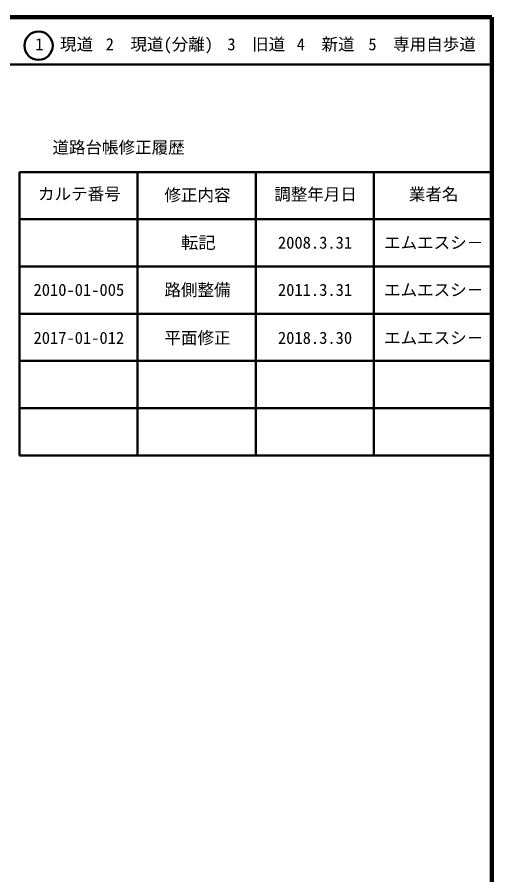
# Model space of a CAD drawing. Units: millimetres on the paper, enlarged 1000 times. Extents: x -1250 to 680000, y -1250 to 380000.
# Drawn here: x 579500 to 680000, y 198357 to 380000 of the extents above; entities that cross this region are included whole.
import ezdxf
from ezdxf.enums import TextEntityAlignment as Align

# ---------------------------------------------------------------- set-up
doc = ezdxf.new("R2010")
doc.units = ezdxf.units.MM
doc.header["$LTSCALE"] = 1000
for name, color, linetype, lineweight in [('M-TTL', 2, 'Continuous', 140), ('M-TTL-FRAM', 2, 'Continuous', 50), ('M-TTL-LINE', 7, 'Continuous', 50)]:
    doc.layers.add(name, color=color, linetype=linetype, lineweight=lineweight)
doc.layers.add('M-TTL-TXT', color=7, linetype='Continuous')
doc.styles.add('ＭＳ ゴシック', font='')
doc.styles.get('ＭＳ ゴシック').set_extended_font_data('MS Gothic')

msp = doc.modelspace()

# ---------------------------------------------------------------- linework, layer by layer
at = {"layer": 'M-TTL'}
for p, q in [((680000, 380000), (40000, 380000)), ((680000, 20000), (680000, 380000))]:
    msp.add_line(p, q, dxfattribs=at)
at = {"layer": 'M-TTL-FRAM'}
for p, q in [((580000, 347197), (580000, 287197)), ((580000, 347197), (680000, 347197)), ((580000, 287197), (680000, 287197))]:
    msp.add_line(p, q, dxfattribs=at)
at = {"layer": 'M-TTL-LINE'}
for p, q in [((40000, 370000), (680000, 370000)), ((605000, 347197), (605000, 287197)), ((630000, 347197), (630000, 287197)), ((655000, 347197), (655000, 287197)), ((580000, 337197), (680000, 337197)), ((580000, 327197), (680000, 327197)), ((580000, 317197), (680000, 317197)), ((580000, 307197), (680000, 307197)), ((580000, 297197), (680000, 297197))]:
    msp.add_line(p, q, dxfattribs=at)
msp.add_circle((584031, 373958), 3000, dxfattribs=at)

# ---------------------------------------------------------------- texts
at = {"layer": 'M-TTL-LINE', "style": 'ＭＳ ゴシック'}
for s, p in [('2017-01-012', (582962, 310038)), ('平面修正', (610675, 310038)), ('2018.3.30', (634712, 310038)), ('エムエスシ－', (657175, 310038))]:
    msp.add_text(s, height=2566, dxfattribs=at).set_placement(p, align=Align.BOTTOM_LEFT)
at = {"layer": 'M-TTL-TXT', "style": 'ＭＳ ゴシック'}
for s, p in [('1\u3000現道', (583323, 372208)), ('2\u3000現道(分離)', (598244, 372208)), ('3\u3000旧道', (623996, 372208)), ('4\u3000新道', (638699, 372208)), ('5\u3000専用自歩道', (653853, 372208)), ('道路台帳修正履歴', (586968, 350363)), ('カルテ番号', (583925, 340527)), ('修正内容', (610675, 340273)), ('調整年月日', (633925, 340447)), ('業者名', (662425, 340447)), ('2008.3.31', (634712, 330197)), ('エムエスシ－', (657175, 330197)), ('2010-01-005', (582962, 320197)), ('路側整備', (610675, 320197)), ('2011.3.31', (634712, 320197)), ('エムエスシ－', (657175, 320197))]:
    msp.add_text(s, height=2566, dxfattribs=at).set_placement(p, align=Align.BOTTOM_LEFT)
at = {"layer": 'M-TTL-TXT', "style": 'ＭＳ ゴシック', "width": 1.05}
msp.add_text('転記', height=2566, dxfattribs=at).set_placement((614175, 330197), align=Align.BOTTOM_LEFT)

doc.saveas('drawing.dxf')
